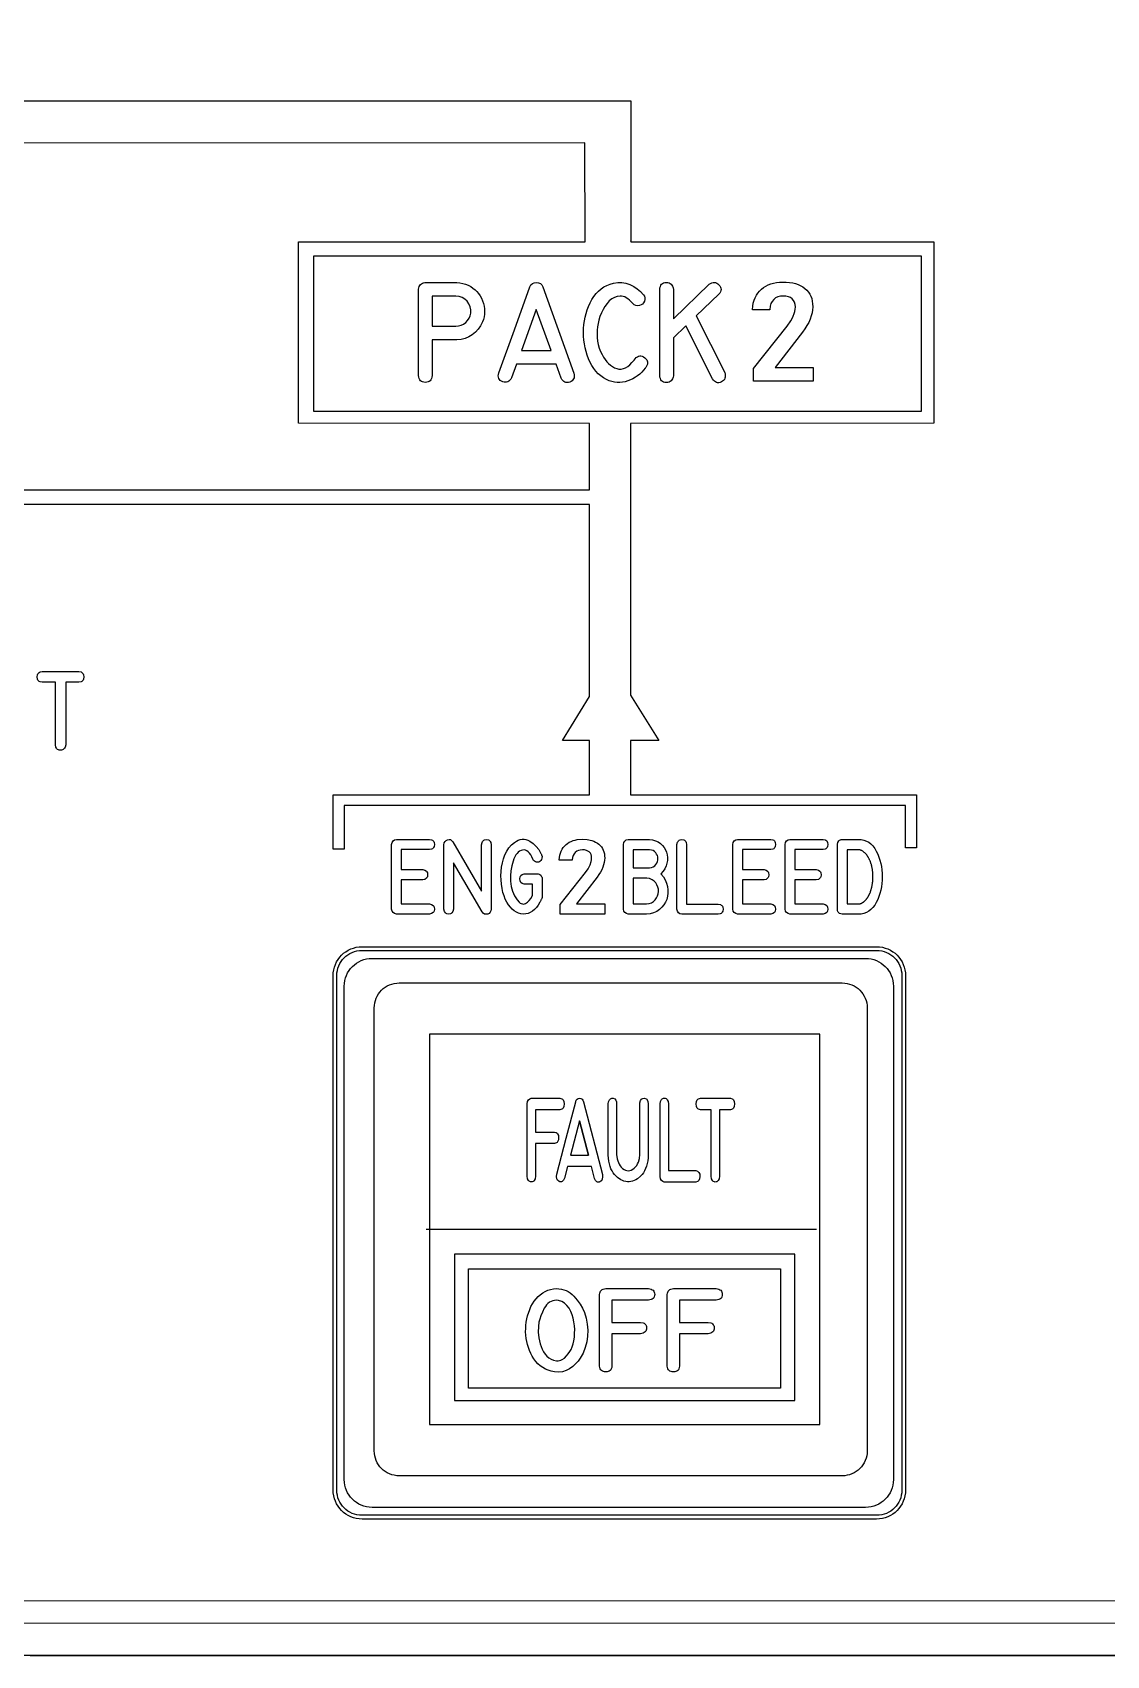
# Model space of a CAD drawing. Extents: x 361 to 684, y 82 to 686.
# Drawn here: x 595.8 to 639.8, y 215.6 to 282.1 of the extents above; entities that cross this region are included whole.
import ezdxf

# ---------------------------------------------------------------- set-up
doc = ezdxf.new("R2010")
doc.units = 0
for name, color, linetype in [('_BACKPANEL', 5, 'CONTINUOUS'), ('_ENGRAVING', 105, 'CONTINUOUS'), ('_LABELS', 30, 'CONTINUOUS'), ('_TOPLAYER', 1, 'CONTINUOUS')]:
    doc.layers.add(name, color=color, linetype=linetype)

msp = doc.modelspace()

# ---------------------------------------------------------------- linework, layer by layer
at = {"layer": '_BACKPANEL'}
for points in [[(683.842, 328.325), (683.842, 323.628), (683.842, 314.234), (683.842, 304.841), (683.842, 224.994), (683.842, 215.6), (361.5, 215.6), (361.5, 224.994), (361.5, 304.841), (361.5, 314.234), (361.5, 323.628), (361.5, 328.325)], [(609.32, 244.497), (630.416, 244.497), (630.521, 244.492), (630.623, 244.476), (630.722, 244.451), (630.816, 244.416), (630.906, 244.373), (630.991, 244.322), (631.07, 244.263), (631.143, 244.197), (631.209, 244.124), (631.268, 244.045), (631.319, 243.96), (631.362, 243.87), (631.397, 243.776), (631.422, 243.677), (631.437, 243.575), (631.443, 243.469), (631.443, 222.374), (631.437, 222.269), (631.422, 222.167), (631.397, 222.068), (631.362, 221.974), (631.319, 221.884), (631.268, 221.799), (631.209, 221.72), (631.143, 221.647), (631.07, 221.581), (630.991, 221.522), (630.906, 221.47), (630.816, 221.427), (630.722, 221.393), (630.623, 221.368), (630.521, 221.352), (630.416, 221.347), (609.32, 221.347), (609.215, 221.352), (609.112, 221.368), (609.014, 221.393), (608.919, 221.427), (608.83, 221.47), (608.745, 221.522), (608.666, 221.581), (608.593, 221.647), (608.527, 221.72), (608.468, 221.799), (608.416, 221.884), (608.373, 221.974), (608.339, 222.068), (608.314, 222.167), (608.298, 222.269), (608.293, 222.374), (608.293, 243.469), (608.298, 243.575), (608.314, 243.677), (608.339, 243.776), (608.373, 243.87), (608.416, 243.96), (608.468, 244.045), (608.527, 244.124), (608.593, 244.197), (608.666, 244.263), (608.745, 244.322), (608.83, 244.373), (608.919, 244.416), (609.014, 244.451), (609.112, 244.476), (609.215, 244.492)]]:
    msp.add_lwpolyline(points, close=True, dxfattribs=at)
at = {"layer": '_ENGRAVING'}
for points in [[(572.996, 279.32), (620.339, 279.32), (620.339, 273.538), (632.749, 273.538), (632.749, 266.102), (620.328, 266.097), (620.328, 254.961), (621.493, 253.101), (620.328, 253.101), (620.328, 250.88), (632.041, 250.88), (632.041, 248.704), (631.592, 248.704), (631.592, 250.431), (608.596, 250.432), (608.586, 250.432), (608.586, 248.643), (608.137, 248.643), (608.137, 250.88), (608.137, 250.881), (618.136, 250.88), (618.643, 250.88), (618.643, 253.101), (617.543, 253.101), (618.643, 254.909), (618.643, 262.772), (592.389, 262.772)], [(578.644, 263.372), (618.643, 263.372), (618.643, 266.097), (606.72, 266.102), (606.72, 273.538), (618.467, 273.538), (618.46, 277.6), (477.307, 277.535)], [(620.339, 273.57), (620.339, 273.573)], [(367.183, 216.928), (677.641, 216.942), (677.731, 216.952), (677.816, 216.978), (677.892, 217.02), (677.958, 217.075), (678.013, 217.142), (678.054, 217.218), (678.08, 217.303), (678.089, 217.393), (678.08, 217.484), (678.053, 217.568), (678.012, 217.644), (677.957, 217.711), (677.891, 217.766), (677.815, 217.807), (677.731, 217.833), (677.641, 217.843), (367.181, 217.828)]]:
    msp.add_lwpolyline(points, dxfattribs=at)
for points in [[(632.246, 272.952), (607.335, 272.952), (607.335, 266.602), (632.246, 266.602)], [(613.209, 271.874), (613.334, 271.86), (613.454, 271.836), (613.569, 271.802), (613.679, 271.758), (613.779, 271.706), (613.87, 271.645), (613.955, 271.577), (614.031, 271.501), (614.101, 271.418), (614.162, 271.326), (614.217, 271.227), (614.263, 271.12), (614.301, 271.009), (614.327, 270.899), (614.343, 270.79), (614.348, 270.681), (614.342, 270.573), (614.325, 270.466), (614.298, 270.36), (614.259, 270.254), (614.18, 270.096), (614.084, 269.956), (613.971, 269.834), (613.841, 269.731), (613.697, 269.646), (613.544, 269.583), (613.381, 269.541), (613.209, 269.519), (613.171, 269.517), (612.202, 269.517), (612.202, 268.059), (612.19, 267.993), (612.171, 267.936), (612.146, 267.887), (612.114, 267.848), (612.075, 267.817), (612.03, 267.795), (611.978, 267.781), (611.919, 267.777), (611.861, 267.781), (611.809, 267.795), (611.764, 267.817), (611.726, 267.848), (611.694, 267.887), (611.669, 267.936), (611.65, 267.993), (611.638, 268.059), (611.638, 271.594), (611.649, 271.653), (611.666, 271.704), (611.689, 271.75), (611.719, 271.788), (611.755, 271.82), (611.798, 271.845), (611.846, 271.863), (611.901, 271.874)], [(616.467, 271.874), (616.557, 271.863), (616.631, 271.829), (616.689, 271.771), (616.731, 271.69), (618.008, 268.153), (618.018, 268.086), (618.02, 268.025), (618.012, 267.97), (617.995, 267.921), (617.969, 267.879), (617.934, 267.843), (617.89, 267.813), (617.837, 267.789), (617.78, 267.774), (617.728, 267.769), (617.678, 267.774), (617.632, 267.79), (617.589, 267.816), (617.549, 267.853), (617.513, 267.9), (617.48, 267.957), (617.275, 268.529), (615.65, 268.529), (615.451, 267.971), (615.417, 267.913), (615.38, 267.866), (615.34, 267.83), (615.297, 267.804), (615.25, 267.788), (615.199, 267.784), (615.145, 267.79), (615.088, 267.806), (615.034, 267.831), (614.99, 267.861), (614.955, 267.897), (614.93, 267.939), (614.915, 267.986), (614.909, 268.04), (614.913, 268.098), (614.927, 268.163), (615.566, 269.927), (616.206, 271.69), (616.247, 271.77), (616.305, 271.827), (616.378, 271.862)], [(619.632, 271.848), (619.8, 271.873), (619.967, 271.871), (620.133, 271.841), (620.3, 271.783), (620.459, 271.704), (620.603, 271.611), (620.732, 271.504), (620.846, 271.382), (620.856, 271.368), (620.893, 271.306), (620.911, 271.242), (620.912, 271.175), (620.894, 271.105), (620.861, 271.04), (620.818, 270.989), (620.763, 270.95), (620.697, 270.926), (620.621, 270.917), (620.549, 270.929), (620.48, 270.963), (620.414, 271.018), (620.281, 271.154), (620.216, 271.206), (620.152, 271.249), (620.088, 271.281), (620.024, 271.304), (619.962, 271.316), (619.899, 271.318), (619.779, 271.301), (619.665, 271.261), (619.558, 271.199), (619.457, 271.114), (619.363, 271.011), (619.278, 270.895), (619.201, 270.765), (619.132, 270.622), (619.074, 270.474), (619.027, 270.331), (618.994, 270.193), (618.973, 270.06), (618.96, 269.913), (618.956, 269.767), (618.963, 269.62), (618.98, 269.472), (619.007, 269.327), (619.046, 269.186), (619.097, 269.05), (619.16, 268.917), (619.222, 268.809), (619.287, 268.711), (619.357, 268.623), (619.43, 268.546), (619.508, 268.48), (619.589, 268.425), (619.674, 268.38), (619.763, 268.346), (619.854, 268.326), (619.944, 268.325), (620.033, 268.341), (620.122, 268.376), (620.211, 268.429), (620.299, 268.499), (620.386, 268.588), (620.473, 268.695), (620.511, 268.747), (620.558, 268.793), (620.606, 268.828), (620.655, 268.851), (620.704, 268.862), (620.754, 268.862), (620.804, 268.849), (620.855, 268.826), (620.907, 268.79), (620.953, 268.748), (620.989, 268.705), (621.013, 268.66), (621.026, 268.614), (621.028, 268.567), (621.019, 268.519), (620.999, 268.469), (620.968, 268.417), (620.95, 268.391), (620.94, 268.377), (620.932, 268.365), (620.861, 268.276), (620.785, 268.193), (620.703, 268.118), (620.616, 268.048), (620.524, 267.986), (620.426, 267.93), (620.324, 267.881), (620.215, 267.838), (620.105, 267.805), (619.994, 267.783), (619.885, 267.772), (619.775, 267.774), (619.666, 267.787), (619.557, 267.811), (619.449, 267.847), (619.341, 267.895), (619.22, 267.963), (619.108, 268.042), (619.004, 268.132), (618.908, 268.232), (618.82, 268.344), (618.741, 268.466), (618.67, 268.599), (618.607, 268.743), (618.553, 268.894), (618.507, 269.045), (618.469, 269.198), (618.44, 269.353), (618.419, 269.509), (618.406, 269.667), (618.402, 269.826), (618.406, 269.987), (618.418, 270.146), (618.439, 270.303), (618.469, 270.456), (618.507, 270.605), (618.553, 270.752), (618.609, 270.895), (618.672, 271.035), (618.744, 271.172), (618.825, 271.301), (618.915, 271.417), (619.013, 271.52), (619.119, 271.611), (619.235, 271.689), (619.359, 271.755), (619.491, 271.808)], [(623.549, 271.798), (623.605, 271.834), (623.659, 271.859), (623.712, 271.873), (623.763, 271.876), (623.812, 271.868), (623.86, 271.85), (623.907, 271.82), (623.951, 271.779), (623.989, 271.732), (624.016, 271.685), (624.032, 271.638), (624.036, 271.589), (624.03, 271.54), (624.011, 271.491), (623.982, 271.441), (623.941, 271.39), (623.018, 270.5), (624.188, 268.183), (624.205, 268.115), (624.211, 268.053), (624.208, 267.996), (624.195, 267.945), (624.173, 267.899), (624.141, 267.859), (624.1, 267.824), (624.049, 267.795), (623.994, 267.774), (623.942, 267.764), (623.893, 267.764), (623.847, 267.776), (623.803, 267.798), (623.761, 267.831), (623.722, 267.874), (623.686, 267.929), (622.594, 270.092), (622.086, 269.599), (622.086, 268.053), (622.072, 267.987), (622.051, 267.93), (622.024, 267.882), (621.991, 267.842), (621.951, 267.812), (621.905, 267.79), (621.852, 267.778), (621.793, 267.774), (621.734, 267.779), (621.683, 267.793), (621.638, 267.815), (621.601, 267.845), (621.571, 267.884), (621.548, 267.932), (621.532, 267.988), (621.524, 268.053), (621.524, 271.59), (621.532, 271.655), (621.548, 271.712), (621.571, 271.76), (621.601, 271.8), (621.638, 271.831), (621.683, 271.853), (621.734, 271.868), (621.793, 271.873), (621.852, 271.87), (621.905, 271.857), (621.951, 271.836), (621.991, 271.805), (622.024, 271.765), (622.051, 271.716), (622.072, 271.657), (622.086, 271.59), (622.086, 270.384)], [(626.566, 271.89), (626.71, 271.886), (626.845, 271.874), (626.972, 271.853), (627.09, 271.824), (627.2, 271.787), (627.3, 271.742), (627.392, 271.689), (627.475, 271.627), (627.55, 271.558), (627.614, 271.482), (627.669, 271.399), (627.714, 271.308), (627.749, 271.211), (627.774, 271.106), (627.788, 270.993), (627.793, 270.874), (627.793, 270.866), (627.787, 270.748), (627.767, 270.627), (627.734, 270.501), (627.687, 270.37), (627.628, 270.237), (627.556, 270.103), (627.472, 269.968), (627.376, 269.833), (626.257, 268.39), (627.806, 268.39), (627.806, 267.822), (625.364, 267.822), (625.364, 268.343), (626.746, 270.082), (626.89, 270.294), (626.948, 270.397), (626.996, 270.497), (627.034, 270.596), (627.061, 270.69), (627.078, 270.779), (627.083, 270.863), (627.083, 270.874), (627.075, 270.975), (627.051, 271.064), (627.011, 271.14), (626.954, 271.203), (626.883, 271.253), (626.797, 271.288), (626.697, 271.31), (626.582, 271.317), (626.466, 271.308), (626.362, 271.281), (626.271, 271.237), (626.193, 271.176), (626.128, 271.098), (626.079, 271.005), (626.046, 270.896), (626.029, 270.771), (626.029, 270.752), (625.318, 270.752), (625.318, 270.771), (625.334, 270.902), (625.358, 271.025), (625.391, 271.141), (625.433, 271.248), (625.484, 271.348), (625.543, 271.439), (625.611, 271.523), (625.688, 271.599), (625.773, 271.667), (625.865, 271.726), (625.964, 271.776), (626.07, 271.817), (626.183, 271.849), (626.303, 271.872), (626.431, 271.886)], [(613.629, 271.101), (613.532, 271.192), (613.423, 271.258), (613.303, 271.297), (613.171, 271.31), (612.202, 271.31), (612.202, 270.084), (613.171, 270.084), (613.281, 270.093), (613.385, 270.122), (613.482, 270.169), (613.573, 270.236), (613.651, 270.316), (613.711, 270.407), (613.753, 270.506), (613.777, 270.616), (613.781, 270.75), (613.758, 270.875), (613.707, 270.992)], [(616.465, 270.772), (615.856, 269.091), (617.071, 269.091)], [(597.721, 255.93), (597.81, 255.91), (597.845, 255.891), (597.874, 255.866), (597.896, 255.835), (597.912, 255.798), (597.925, 255.707), (597.913, 255.616), (597.897, 255.58), (597.874, 255.549), (597.846, 255.524), (597.81, 255.506), (597.721, 255.486), (597.181, 255.486), (597.181, 252.924), (597.154, 252.826), (597.134, 252.788), (597.109, 252.757), (597.08, 252.733), (597.045, 252.716), (597.006, 252.706), (596.963, 252.703), (596.92, 252.708), (596.882, 252.718), (596.849, 252.736), (596.821, 252.76), (596.799, 252.791), (596.782, 252.829), (596.764, 252.924), (596.764, 255.486), (596.223, 255.486), (596.132, 255.506), (596.097, 255.525), (596.068, 255.55), (596.045, 255.58), (596.029, 255.617), (596.017, 255.707), (596.03, 255.798), (596.046, 255.834), (596.069, 255.865), (596.098, 255.89), (596.133, 255.909), (596.223, 255.93)], [(612.091, 249.048), (612.178, 249.029), (612.212, 249.011), (612.239, 248.987), (612.261, 248.958), (612.276, 248.923), (612.288, 248.838), (612.276, 248.752), (612.26, 248.718), (612.239, 248.689), (612.211, 248.666), (612.177, 248.648), (612.091, 248.63), (610.929, 248.63), (610.929, 247.812), (611.815, 247.812), (611.902, 247.786), (611.964, 247.743), (611.986, 247.713), (612.001, 247.68), (612.013, 247.598), (612.001, 247.517), (611.985, 247.483), (611.963, 247.454), (611.902, 247.411), (611.815, 247.386), (610.929, 247.386), (610.929, 246.403), (612.091, 246.403), (612.178, 246.378), (612.24, 246.335), (612.261, 246.306), (612.277, 246.273), (612.289, 246.192), (612.277, 246.112), (612.261, 246.078), (612.24, 246.05), (612.178, 246.007), (612.091, 245.982), (610.734, 245.982), (610.656, 246.005), (610.597, 246.048), (610.556, 246.111), (610.535, 246.195), (610.535, 248.838), (610.557, 248.926), (610.598, 248.99), (610.657, 249.03), (610.734, 249.048)], [(612.828, 249.037), (612.89, 249.05), (612.946, 249.039), (612.996, 249.004), (613.042, 248.945), (614.22, 246.925), (614.22, 248.832), (614.242, 248.926), (614.261, 248.962), (614.284, 248.992), (614.312, 249.015), (614.344, 249.032), (614.424, 249.044), (614.502, 249.03), (614.534, 249.013), (614.56, 248.99), (614.582, 248.96), (614.598, 248.924), (614.615, 248.832), (614.615, 246.189), (614.606, 246.118), (614.579, 246.06), (614.535, 246.018), (614.473, 245.989), (614.406, 245.979), (614.346, 245.99), (614.295, 246.023), (614.252, 246.078), (613.074, 248.094), (613.074, 246.189), (613.05, 246.097), (613.009, 246.032), (612.982, 246.009), (612.951, 245.993), (612.876, 245.979), (612.801, 245.993), (612.769, 246.009), (612.743, 246.032), (612.702, 246.097), (612.679, 246.189), (612.679, 248.832), (612.696, 248.904), (612.727, 248.961), (612.771, 249.006)], [(615.569, 248.924), (615.649, 248.976), (615.729, 249.015), (615.808, 249.041), (615.887, 249.054), (615.965, 249.054), (616.043, 249.042), (616.12, 249.017), (616.197, 248.978), (616.34, 248.88), (616.464, 248.763), (616.568, 248.629), (616.654, 248.476), (616.665, 248.452), (616.673, 248.431), (616.685, 248.409), (616.7, 248.341), (616.699, 248.28), (616.682, 248.225), (616.648, 248.177), (616.607, 248.141), (616.563, 248.118), (616.518, 248.109), (616.471, 248.113), (616.427, 248.129), (616.387, 248.154), (616.353, 248.189), (616.324, 248.234), (616.282, 248.335), (616.236, 248.42), (616.188, 248.49), (616.137, 248.545), (616.082, 248.585), (616.025, 248.609), (615.965, 248.619), (615.902, 248.612), (615.839, 248.593), (615.78, 248.563), (615.726, 248.523), (615.675, 248.472), (615.629, 248.41), (615.586, 248.337), (615.548, 248.254), (615.514, 248.16), (615.46, 247.965), (615.426, 247.763), (615.411, 247.553), (615.414, 247.336), (615.441, 247.123), (615.495, 246.924), (615.532, 246.829), (615.576, 246.739), (615.626, 246.651), (615.683, 246.568), (615.767, 246.473), (615.809, 246.44), (615.852, 246.417), (615.894, 246.403), (615.937, 246.399), (615.98, 246.405), (616.023, 246.421), (616.104, 246.471), (616.177, 246.539), (616.24, 246.624), (616.295, 246.728), (616.31, 246.761), (616.31, 247.217), (615.977, 247.217), (615.964, 247.219), (615.889, 247.24), (615.836, 247.282), (615.804, 247.344), (615.793, 247.427), (615.804, 247.509), (615.836, 247.572), (615.889, 247.613), (615.964, 247.635), (615.977, 247.638), (616.507, 247.638), (616.546, 247.634), (616.582, 247.622), (616.615, 247.603), (616.646, 247.576), (616.671, 247.543), (616.69, 247.508), (616.701, 247.469), (616.704, 247.427), (616.704, 246.668), (616.687, 246.629), (616.678, 246.605), (616.668, 246.583), (616.657, 246.56), (616.645, 246.538), (616.636, 246.515), (616.624, 246.493), (616.612, 246.47), (616.542, 246.355), (616.467, 246.255), (616.389, 246.171), (616.307, 246.103), (616.22, 246.05), (616.13, 246.014), (616.035, 245.993), (615.936, 245.988), (615.837, 245.998), (615.742, 246.022), (615.651, 246.061), (615.564, 246.115), (615.481, 246.183), (615.403, 246.266), (615.328, 246.363), (615.257, 246.475), (615.196, 246.595), (615.144, 246.73), (615.099, 246.878), (615.064, 247.041), (615.038, 247.213), (615.023, 247.386), (615.019, 247.561), (615.026, 247.737), (615.045, 247.913), (615.077, 248.084), (615.123, 248.251), (615.181, 248.414), (615.254, 248.566), (615.343, 248.702), (615.448, 248.821)], [(618.344, 249.052), (618.555, 249.039), (618.74, 249.002), (618.822, 248.974), (618.898, 248.94), (618.967, 248.9), (619.03, 248.853), (619.086, 248.802), (619.135, 248.744), (619.176, 248.682), (619.21, 248.613), (619.236, 248.54), (619.255, 248.46), (619.266, 248.376), (619.27, 248.285), (619.27, 248.279), (619.265, 248.191), (619.25, 248.099), (619.225, 248.004), (619.19, 247.906), (619.145, 247.805), (619.091, 247.704), (619.028, 247.603), (618.955, 247.501), (618.112, 246.413), (619.279, 246.413), (619.279, 245.985), (617.438, 245.985), (617.438, 246.377), (618.48, 247.689), (618.589, 247.848), (618.669, 248.002), (618.718, 248.147), (618.73, 248.214), (618.734, 248.277), (618.734, 248.286), (618.728, 248.362), (618.71, 248.429), (618.68, 248.486), (618.637, 248.534), (618.583, 248.571), (618.519, 248.598), (618.443, 248.614), (618.356, 248.62), (618.269, 248.613), (618.191, 248.593), (618.122, 248.56), (618.063, 248.513), (618.014, 248.455), (617.978, 248.385), (617.953, 248.302), (617.939, 248.208), (617.939, 248.194), (617.404, 248.194), (617.404, 248.208), (617.434, 248.4), (617.459, 248.487), (617.491, 248.568), (617.529, 248.643), (617.573, 248.712), (617.625, 248.775), (617.683, 248.833), (617.746, 248.884), (617.816, 248.928), (617.89, 248.966), (617.97, 248.997), (618.056, 249.021), (618.146, 249.038)], [(621.103, 249.048), (621.231, 249.028), (621.348, 248.993), (621.455, 248.942), (621.551, 248.876), (621.634, 248.798), (621.704, 248.712), (621.76, 248.619), (621.802, 248.519), (621.83, 248.413), (621.842, 248.303), (621.839, 248.19), (621.821, 248.074), (621.787, 247.959), (621.734, 247.848), (621.663, 247.742), (621.574, 247.641), (621.672, 247.517), (621.749, 247.389), (621.806, 247.255), (621.843, 247.117), (621.861, 246.979), (621.861, 246.845), (621.844, 246.716), (621.81, 246.591), (621.759, 246.473), (621.692, 246.365), (621.609, 246.265), (621.511, 246.176), (621.398, 246.099), (621.272, 246.042), (621.133, 246.003), (620.982, 245.982), (620.232, 245.982), (620.155, 246.005), (620.096, 246.047), (620.055, 246.109), (620.033, 246.191), (620.033, 248.835), (620.054, 248.918), (620.095, 248.981), (620.154, 249.025), (620.232, 249.048)], [(622.435, 249.047), (622.512, 249.033), (622.544, 249.016), (622.57, 248.992), (622.591, 248.963), (622.608, 248.927), (622.625, 248.835), (622.625, 246.399), (623.92, 246.4), (624.007, 246.378), (624.041, 246.359), (624.068, 246.334), (624.09, 246.305), (624.105, 246.27), (624.117, 246.185), (624.103, 246.101), (624.088, 246.067), (624.066, 246.039), (624.038, 246.016), (624.004, 245.999), (623.918, 245.981), (622.429, 245.981), (622.352, 245.998), (622.293, 246.039), (622.252, 246.102), (622.23, 246.189), (622.23, 248.835), (622.254, 248.929), (622.273, 248.966), (622.296, 248.996), (622.324, 249.019), (622.356, 249.035)], [(626.072, 249.048), (626.158, 249.029), (626.192, 249.011), (626.22, 248.987), (626.241, 248.958), (626.257, 248.923), (626.269, 248.838), (626.256, 248.752), (626.241, 248.718), (626.219, 248.689), (626.192, 248.666), (626.158, 248.648), (626.072, 248.63), (624.909, 248.63), (624.909, 247.812), (625.796, 247.812), (625.883, 247.786), (625.945, 247.743), (625.966, 247.713), (625.982, 247.68), (625.994, 247.598), (625.981, 247.517), (625.966, 247.483), (625.944, 247.454), (625.882, 247.411), (625.796, 247.386), (624.909, 247.386), (624.909, 246.403), (626.072, 246.403), (626.158, 246.378), (626.22, 246.335), (626.242, 246.306), (626.257, 246.273), (626.269, 246.192), (626.257, 246.112), (626.242, 246.078), (626.22, 246.05), (626.158, 246.007), (626.072, 245.982), (624.715, 245.982), (624.636, 246.005), (624.577, 246.048), (624.537, 246.111), (624.515, 246.195), (624.515, 248.838), (624.538, 248.926), (624.579, 248.99), (624.637, 249.03), (624.715, 249.048)], [(628.216, 249.048), (628.302, 249.029), (628.336, 249.011), (628.364, 248.987), (628.385, 248.958), (628.401, 248.923), (628.413, 248.838), (628.4, 248.752), (628.385, 248.718), (628.363, 248.689), (628.335, 248.666), (628.302, 248.648), (628.216, 248.63), (627.053, 248.63), (627.053, 247.812), (627.939, 247.812), (628.026, 247.786), (628.089, 247.743), (628.11, 247.713), (628.126, 247.68), (628.138, 247.598), (628.125, 247.517), (628.11, 247.483), (628.088, 247.454), (628.026, 247.411), (627.939, 247.386), (627.053, 247.386), (627.053, 246.403), (628.216, 246.403), (628.302, 246.378), (628.364, 246.335), (628.386, 246.306), (628.401, 246.273), (628.413, 246.192), (628.401, 246.112), (628.386, 246.078), (628.364, 246.05), (628.302, 246.007), (628.216, 245.982), (626.858, 245.982), (626.78, 246.005), (626.721, 246.048), (626.681, 246.111), (626.659, 246.195), (626.659, 248.838), (626.682, 248.926), (626.722, 248.99), (626.781, 249.03), (626.858, 249.048)], [(629.66, 249.048), (629.779, 249.04), (629.89, 249.018), (629.994, 248.981), (630.09, 248.928), (630.179, 248.861), (630.259, 248.778), (630.332, 248.681), (630.397, 248.569), (630.455, 248.448), (630.505, 248.323), (630.547, 248.196), (630.581, 248.066), (630.608, 247.933), (630.627, 247.797), (630.639, 247.657), (630.643, 247.515), (630.639, 247.373), (630.627, 247.234), (630.608, 247.098), (630.581, 246.964), (630.547, 246.834), (630.504, 246.707), (630.454, 246.583), (630.397, 246.461), (630.331, 246.349), (630.258, 246.252), (630.178, 246.17), (630.089, 246.102), (629.993, 246.05), (629.89, 246.012), (629.779, 245.99), (629.66, 245.982), (628.999, 245.982), (628.949, 245.991), (628.885, 246.018), (628.84, 246.061), (628.813, 246.12), (628.805, 246.195), (628.803, 246.195), (628.805, 248.838), (628.803, 248.85), (628.82, 248.926), (628.864, 248.99), (628.894, 249.015), (628.927, 249.033), (628.962, 249.044), (629.001, 249.048)], [(621.359, 248.504), (621.311, 248.552), (621.252, 248.588), (621.182, 248.611), (621.103, 248.623), (620.43, 248.623), (620.43, 247.885), (621.107, 247.885), (621.188, 247.901), (621.258, 247.928), (621.318, 247.968), (621.366, 248.019), (621.403, 248.077), (621.429, 248.137), (621.444, 248.2), (621.448, 248.264), (621.442, 248.328), (621.425, 248.39), (621.397, 248.448)], [(629.672, 248.626), (629.197, 248.626), (629.197, 246.405), (629.672, 246.405), (629.677, 246.405), (629.684, 246.406), (629.69, 246.407), (629.698, 246.408), (629.703, 246.408), (629.71, 246.409), (629.716, 246.41), (629.723, 246.411), (629.734, 246.414), (629.74, 246.416), (629.747, 246.42), (629.753, 246.42), (629.761, 246.423), (629.766, 246.424), (629.773, 246.427), (629.786, 246.433), (629.8, 246.439), (629.806, 246.441), (629.813, 246.445), (629.824, 246.452), (629.838, 246.46), (629.843, 246.464), (629.851, 246.469), (629.863, 246.478), (629.869, 246.482), (629.877, 246.487), (629.883, 246.491), (629.89, 246.497), (629.895, 246.501), (629.902, 246.506), (629.916, 246.518), (629.928, 246.53), (629.933, 246.536), (629.94, 246.544), (629.946, 246.55), (629.953, 246.557), (629.965, 246.569), (629.971, 246.575), (629.978, 246.583), (629.984, 246.589), (629.991, 246.598), (630.002, 246.613), (630.015, 246.629), (630.026, 246.646), (630.031, 246.654), (630.038, 246.662), (630.043, 246.671), (630.05, 246.68), (630.055, 246.69), (630.061, 246.699), (630.072, 246.717), (630.077, 246.727), (630.083, 246.737), (630.088, 246.747), (630.094, 246.756), (630.103, 246.776), (630.108, 246.786), (630.114, 246.798), (630.119, 246.808), (630.125, 246.819), (630.129, 246.83), (630.134, 246.842), (630.144, 246.864), (630.153, 246.888), (630.157, 246.899), (630.162, 246.912), (630.165, 246.924), (630.17, 246.937), (630.177, 246.961), (630.181, 246.973), (630.186, 246.987), (630.193, 247.012), (630.201, 247.038), (630.203, 247.05), (630.207, 247.065), (630.209, 247.077), (630.214, 247.092), (630.216, 247.103), (630.219, 247.117), (630.223, 247.145), (630.226, 247.158), (630.229, 247.172), (630.23, 247.185), (630.233, 247.199), (630.237, 247.228), (630.24, 247.241), (630.243, 247.256), (630.246, 247.285), (630.247, 247.297), (630.249, 247.313), (630.252, 247.342), (630.253, 247.37), (630.254, 247.4), (630.256, 247.428), (630.256, 247.443), (630.259, 247.458), (630.259, 247.471), (630.26, 247.487), (630.26, 247.5), (630.26, 247.515), (630.26, 247.529), (630.26, 247.544), (630.259, 247.558), (630.259, 247.574), (630.259, 247.587), (630.259, 247.602), (630.256, 247.632), (630.254, 247.659), (630.252, 247.69), (630.25, 247.717), (630.247, 247.746), (630.245, 247.759), (630.245, 247.774), (630.239, 247.803), (630.236, 247.815), (630.235, 247.83), (630.23, 247.858), (630.226, 247.886), (630.219, 247.913), (630.215, 247.939), (630.211, 247.951), (630.208, 247.966), (630.204, 247.978), (630.201, 247.993), (630.194, 248.018), (630.187, 248.044), (630.182, 248.055), (630.179, 248.067), (630.17, 248.093), (630.162, 248.117), (630.157, 248.128), (630.153, 248.141), (630.148, 248.151), (630.144, 248.163), (630.134, 248.186), (630.125, 248.207), (630.116, 248.229), (630.11, 248.239), (630.106, 248.249), (630.094, 248.27), (630.083, 248.289), (630.077, 248.299), (630.072, 248.308), (630.061, 248.326), (630.055, 248.335), (630.051, 248.344), (630.027, 248.379), (630.005, 248.412), (629.98, 248.442), (629.954, 248.47), (629.93, 248.496), (629.904, 248.518), (629.877, 248.54), (629.851, 248.56), (629.825, 248.576), (629.8, 248.59), (629.773, 248.6), (629.747, 248.611), (629.734, 248.615), (629.723, 248.62), (629.698, 248.624)], [(621.358, 247.265), (621.291, 247.339), (621.208, 247.397), (621.109, 247.439), (620.995, 247.464), (620.43, 247.464), (620.43, 246.406), (620.978, 246.406), (621.09, 246.42), (621.188, 246.452), (621.272, 246.503), (621.341, 246.571), (621.396, 246.65), (621.436, 246.733), (621.461, 246.821), (621.471, 246.913), (621.466, 247.005), (621.445, 247.095), (621.409, 247.181)], [(609.33, 244.65), (630.405, 244.65), (630.528, 244.644), (630.646, 244.626), (630.76, 244.597), (630.87, 244.557), (630.974, 244.507), (631.072, 244.447), (631.164, 244.379), (631.248, 244.302), (631.325, 244.218), (631.393, 244.126), (631.453, 244.028), (631.503, 243.924), (631.543, 243.814), (631.572, 243.7), (631.59, 243.582), (631.596, 243.46), (631.596, 222.384), (631.59, 222.262), (631.572, 222.144), (631.543, 222.029), (631.503, 221.92), (631.453, 221.816), (631.393, 221.718), (631.325, 221.626), (631.248, 221.541), (631.164, 221.465), (631.072, 221.396), (630.974, 221.337), (630.87, 221.287), (630.76, 221.247), (630.646, 221.218), (630.528, 221.2), (630.405, 221.194), (609.33, 221.194), (609.208, 221.2), (609.089, 221.218), (608.975, 221.247), (608.866, 221.287), (608.762, 221.337), (608.663, 221.396), (608.572, 221.465), (608.487, 221.541), (608.411, 221.626), (608.342, 221.718), (608.283, 221.816), (608.233, 221.92), (608.193, 222.029), (608.164, 222.144), (608.146, 222.262), (608.139, 222.384), (608.139, 243.46), (608.146, 243.582), (608.164, 243.7), (608.193, 243.814), (608.233, 243.924), (608.283, 244.028), (608.342, 244.126), (608.411, 244.218), (608.487, 244.302), (608.572, 244.379), (608.663, 244.447), (608.762, 244.507), (608.866, 244.557), (608.975, 244.597), (609.089, 244.626), (609.208, 244.644)], [(609.738, 244.172), (629.954, 244.172), (630.071, 244.166), (630.185, 244.149), (630.294, 244.121), (630.399, 244.082), (630.499, 244.034), (630.593, 243.977), (630.681, 243.912), (630.762, 243.838), (630.836, 243.757), (630.902, 243.669), (630.959, 243.575), (631.007, 243.475), (631.045, 243.37), (631.073, 243.261), (631.09, 243.147), (631.096, 243.03), (631.096, 222.814), (631.09, 222.697), (631.073, 222.583), (631.045, 222.473), (631.007, 222.368), (630.959, 222.269), (630.902, 222.174), (630.836, 222.087), (630.762, 222.006), (630.681, 221.932), (630.593, 221.866), (630.499, 221.809), (630.399, 221.761), (630.294, 221.723), (630.185, 221.695), (630.071, 221.678), (629.954, 221.672), (609.738, 221.672), (609.621, 221.678), (609.507, 221.695), (609.398, 221.723), (609.293, 221.761), (609.193, 221.809), (609.099, 221.866), (609.011, 221.932), (608.93, 222.006), (608.856, 222.087), (608.791, 222.174), (608.733, 222.269), (608.685, 222.368), (608.647, 222.473), (608.619, 222.583), (608.602, 222.697), (608.596, 222.814), (608.596, 243.03), (608.602, 243.147), (608.619, 243.261), (608.647, 243.37), (608.685, 243.475), (608.733, 243.575), (608.791, 243.669), (608.856, 243.757), (608.93, 243.838), (609.011, 243.912), (609.099, 243.977), (609.193, 244.034), (609.293, 244.082), (609.398, 244.121), (609.507, 244.149), (609.621, 244.166)]]:
    msp.add_lwpolyline(points, close=True, dxfattribs=at)
at = {"layer": '_LABELS'}
for points in [[(628.089, 225.069), (628.089, 241.071), (612.089, 241.071), (612.089, 225.069)], [(616.089, 235.244), (616.089, 238.204), (616.108, 238.302), (616.143, 238.374), (616.194, 238.421), (616.261, 238.442), (617.435, 238.442), (617.474, 238.434), (617.508, 238.42), (617.537, 238.4), (617.561, 238.374), (617.593, 238.302), (617.603, 238.205), (617.592, 238.108), (617.56, 238.037), (617.536, 238.011), (617.507, 237.991), (617.472, 237.978), (617.432, 237.971), (616.429, 237.971), (616.429, 237.053), (617.211, 237.053), (617.285, 237.032), (617.314, 237.013), (617.338, 236.988), (617.37, 236.919), (617.381, 236.826), (617.371, 236.732), (617.34, 236.66), (617.316, 236.632), (617.287, 236.61), (617.211, 236.581), (616.429, 236.581), (616.429, 235.244), (616.415, 235.142), (616.382, 235.069), (616.36, 235.043), (616.333, 235.025), (616.301, 235.013), (616.265, 235.009), (616.229, 235.012), (616.197, 235.022), (616.169, 235.04), (616.145, 235.066), (616.109, 235.14)], [(617.302, 235.329), (617.691, 236.809), (618.081, 238.288), (618.105, 238.355), (618.14, 238.403), (618.185, 238.432), (618.239, 238.442), (618.294, 238.433), (618.339, 238.404), (618.374, 238.356), (618.399, 238.288), (619.177, 235.321), (619.184, 235.213), (619.169, 235.126), (619.132, 235.06), (619.105, 235.035), (619.072, 235.016), (619.038, 235.003), (619.006, 234.999), (618.976, 235.003), (618.948, 235.016), (618.897, 235.069), (618.855, 235.157), (618.73, 235.636), (617.742, 235.636), (617.621, 235.168), (617.578, 235.08), (617.554, 235.05), (617.527, 235.028), (617.498, 235.015), (617.468, 235.011), (617.435, 235.016), (617.4, 235.03), (617.341, 235.076), (617.304, 235.141), (617.292, 235.226)], [(621.05, 236.138), (621.05, 236.105), (621.045, 236.004), (621.029, 235.88), (621.007, 235.764), (620.978, 235.657), (620.943, 235.558), (620.902, 235.467), (620.855, 235.385), (620.801, 235.312), (620.74, 235.246), (620.612, 235.14), (620.546, 235.1), (620.479, 235.067), (620.41, 235.043), (620.341, 235.026), (620.271, 235.018), (620.2, 235.018), (620.129, 235.026), (620.059, 235.042), (619.991, 235.066), (619.925, 235.098), (619.796, 235.187), (619.674, 235.308), (619.618, 235.38), (619.569, 235.46), (619.526, 235.548), (619.49, 235.644), (619.461, 235.747), (619.439, 235.858), (619.424, 235.978), (619.415, 236.105), (619.415, 236.138), (619.415, 238.207), (619.429, 238.298), (619.463, 238.373), (619.506, 238.421), (619.559, 238.442), (619.622, 238.437), (619.681, 238.409), (619.723, 238.361), (619.749, 238.294), (619.757, 238.207), (619.757, 236.138), (619.779, 235.957), (619.8, 235.876), (619.828, 235.801), (619.862, 235.732), (619.902, 235.669), (619.949, 235.612), (620.003, 235.561), (620.06, 235.519), (620.118, 235.49), (620.177, 235.474), (620.236, 235.469), (620.296, 235.478), (620.357, 235.499), (620.419, 235.532), (620.481, 235.578), (620.534, 235.627), (620.579, 235.683), (620.616, 235.746), (620.647, 235.816), (620.689, 235.97), (620.709, 236.138), (620.709, 238.207), (620.711, 238.253), (620.733, 238.342), (620.771, 238.402), (620.796, 238.422), (620.825, 238.435), (620.894, 238.439), (620.962, 238.417), (620.989, 238.397), (621.011, 238.371), (621.04, 238.301), (621.05, 238.207)], [(621.711, 235.004), (621.644, 235.023), (621.593, 235.069), (621.558, 235.14), (621.538, 235.237), (621.538, 238.204), (621.559, 238.309), (621.595, 238.384), (621.62, 238.41), (621.648, 238.428), (621.68, 238.438), (621.715, 238.441), (621.751, 238.437), (621.783, 238.425), (621.81, 238.406), (621.832, 238.38), (621.865, 238.306), (621.88, 238.204), (621.88, 235.472), (622.999, 235.474), (623.075, 235.449), (623.104, 235.427), (623.128, 235.4), (623.16, 235.328), (623.17, 235.233), (623.158, 235.138), (623.126, 235.069), (623.102, 235.043), (623.073, 235.024), (622.998, 235.004)], [(623.635, 235.24), (623.635, 237.969), (623.19, 237.969), (623.116, 237.991), (623.087, 238.011), (623.063, 238.037), (623.032, 238.108), (623.021, 238.205), (623.032, 238.301), (623.064, 238.373), (623.088, 238.399), (623.117, 238.42), (623.19, 238.442), (624.421, 238.442), (624.494, 238.42), (624.523, 238.4), (624.547, 238.374), (624.578, 238.302), (624.589, 238.205), (624.579, 238.108), (624.547, 238.036), (624.523, 238.01), (624.495, 237.99), (624.46, 237.976), (624.421, 237.969), (623.977, 237.969), (623.977, 235.24), (623.956, 235.136), (623.919, 235.063), (623.894, 235.037), (623.866, 235.019), (623.834, 235.008), (623.798, 235.006), (623.763, 235.01), (623.732, 235.021), (623.705, 235.04), (623.682, 235.066), (623.65, 235.139)], [(618.607, 236.108), (618.238, 237.518), (617.867, 236.108)], [(618.238, 237.518), (618.607, 236.108)], [(613.116, 232.053), (613.116, 231.91), (613.116, 226.053), (627.062, 226.053), (627.062, 232.053)], [(613.686, 231.454), (626.472, 231.454), (626.472, 226.553), (613.686, 226.553)], [(618.439, 229.653), (618.51, 229.42), (618.554, 229.183), (618.573, 228.941), (618.565, 228.694), (618.531, 228.451), (618.471, 228.219), (618.383, 227.997), (618.269, 227.787), (618.181, 227.664), (618.078, 227.551), (617.96, 227.447), (617.828, 227.353), (617.685, 227.278), (617.535, 227.232), (617.377, 227.216), (617.212, 227.228), (617.079, 227.255), (616.953, 227.294), (616.836, 227.343), (616.727, 227.404), (616.626, 227.475), (616.533, 227.558), (616.448, 227.651), (616.371, 227.755), (616.302, 227.866), (616.24, 227.981), (616.187, 228.098), (616.141, 228.219), (616.103, 228.342), (616.073, 228.469), (616.051, 228.599), (616.036, 228.732), (616.029, 228.866), (616.03, 228.999), (616.038, 229.131), (616.054, 229.263), (616.078, 229.394), (616.109, 229.523), (616.194, 229.78), (616.248, 229.904), (616.309, 230.018), (616.378, 230.124), (616.454, 230.221), (616.537, 230.31), (616.629, 230.389), (616.727, 230.46), (616.833, 230.523), (616.941, 230.572), (617.052, 230.608), (617.165, 230.629), (617.281, 230.636), (617.39, 230.631), (617.494, 230.617), (617.592, 230.593), (617.686, 230.559), (617.774, 230.515), (617.858, 230.462), (617.936, 230.399), (618.01, 230.327), (618.142, 230.168), (618.258, 230.004), (618.357, 229.832)], [(617.295, 230.162), (617.214, 230.157), (617.139, 230.142), (617.068, 230.116), (617.002, 230.08), (616.942, 230.033), (616.886, 229.976), (616.836, 229.909), (616.79, 229.832), (616.713, 229.673), (616.651, 229.526), (616.604, 229.391), (616.574, 229.268), (616.55, 229.08), (616.548, 228.856), (616.572, 228.616), (616.624, 228.378), (616.662, 228.263), (616.708, 228.154), (616.763, 228.05), (616.826, 227.953), (616.898, 227.866), (616.981, 227.795), (617.074, 227.741), (617.177, 227.702), (617.3, 227.68), (617.358, 227.68), (617.414, 227.688), (617.467, 227.703), (617.519, 227.726), (617.615, 227.794), (617.702, 227.879), (617.777, 227.965), (617.841, 228.055), (617.894, 228.147), (617.938, 228.251), (617.974, 228.369), (618.003, 228.502), (618.025, 228.651), (618.037, 228.807), (618.039, 228.963), (618.029, 229.118), (618.009, 229.274), (617.977, 229.426), (617.932, 229.57), (617.876, 229.706), (617.807, 229.834), (617.723, 229.948), (617.624, 230.039), (617.509, 230.107), (617.379, 230.152)], [(619.052, 227.456), (619.052, 230.399), (619.063, 230.451), (619.08, 230.497), (619.103, 230.536), (619.133, 230.568), (619.168, 230.595), (619.209, 230.615), (619.309, 230.636), (621.064, 230.636), (621.123, 230.628), (621.175, 230.614), (621.218, 230.594), (621.253, 230.568), (621.281, 230.535), (621.301, 230.496), (621.312, 230.451), (621.316, 230.4), (621.312, 230.349), (621.3, 230.304), (621.28, 230.265), (621.252, 230.233), (621.216, 230.207), (621.172, 230.187), (621.121, 230.174), (621.061, 230.167), (619.561, 230.167), (619.561, 229.255), (620.731, 229.255), (620.84, 229.234), (620.884, 229.215), (620.919, 229.19), (620.947, 229.159), (620.967, 229.122), (620.98, 229.079), (620.985, 229.03), (620.981, 228.98), (620.97, 228.936), (620.951, 228.898), (620.923, 228.864), (620.887, 228.837), (620.843, 228.814), (620.731, 228.786), (619.561, 228.786), (619.561, 227.456), (619.554, 227.402), (619.539, 227.356), (619.518, 227.316), (619.491, 227.283), (619.457, 227.257), (619.416, 227.239), (619.369, 227.227), (619.316, 227.223), (619.262, 227.226), (619.214, 227.236), (619.172, 227.254), (619.136, 227.28), (619.106, 227.313), (619.082, 227.353), (619.064, 227.401)], [(621.824, 227.456), (621.824, 230.399), (621.835, 230.451), (621.852, 230.497), (621.875, 230.536), (621.905, 230.568), (621.94, 230.595), (621.981, 230.615), (622.081, 230.636), (623.836, 230.636), (623.895, 230.628), (623.946, 230.614), (623.99, 230.594), (624.025, 230.568), (624.053, 230.535), (624.072, 230.496), (624.084, 230.451), (624.088, 230.4), (624.084, 230.349), (624.072, 230.304), (624.052, 230.265), (624.024, 230.233), (623.988, 230.207), (623.944, 230.187), (623.892, 230.174), (623.833, 230.167), (622.333, 230.167), (622.333, 229.255), (623.503, 229.255), (623.612, 229.234), (623.656, 229.215), (623.691, 229.19), (623.719, 229.159), (623.739, 229.122), (623.752, 229.079), (623.756, 229.03), (623.753, 228.98), (623.742, 228.936), (623.722, 228.898), (623.695, 228.864), (623.659, 228.837), (623.615, 228.814), (623.503, 228.786), (622.333, 228.786), (622.333, 227.456), (622.326, 227.402), (622.311, 227.356), (622.29, 227.316), (622.263, 227.283), (622.229, 227.257), (622.188, 227.239), (622.141, 227.227), (622.088, 227.223), (622.034, 227.226), (621.986, 227.236), (621.944, 227.254), (621.908, 227.28), (621.878, 227.313), (621.854, 227.353), (621.836, 227.401)]]:
    msp.add_lwpolyline(points, close=True, dxfattribs=at)
msp.add_lwpolyline([(611.949, 233.07), (627.949, 233.07)], dxfattribs=at)
at = {"layer": '_TOPLAYER'}
msp.add_lwpolyline([(610.85, 243.165), (629, 243.165), (629.105, 243.16), (629.207, 243.145), (629.305, 243.119), (629.4, 243.085), (629.489, 243.042), (629.574, 242.991), (629.653, 242.932), (629.725, 242.866), (629.792, 242.793), (629.85, 242.714), (629.902, 242.63), (629.945, 242.54), (629.979, 242.446), (630.004, 242.347), (630.02, 242.245), (630.025, 242.14), (630.025, 223.991), (630.02, 223.885), (630.004, 223.783), (629.979, 223.685), (629.945, 223.591), (629.902, 223.501), (629.85, 223.417), (629.792, 223.338), (629.725, 223.265), (629.653, 223.199), (629.574, 223.14), (629.489, 223.089), (629.4, 223.046), (629.305, 223.011), (629.207, 222.986), (629.105, 222.971), (629, 222.965), (610.85, 222.965), (610.745, 222.971), (610.643, 222.986), (610.545, 223.011), (610.451, 223.046), (610.361, 223.089), (610.276, 223.14), (610.197, 223.199), (610.125, 223.265), (610.059, 223.338), (610, 223.417), (609.948, 223.501), (609.905, 223.591), (609.871, 223.685), (609.846, 223.783), (609.83, 223.885), (609.825, 223.991), (609.825, 242.14), (609.83, 242.245), (609.846, 242.347), (609.871, 242.446), (609.905, 242.54), (609.948, 242.63), (610, 242.714), (610.059, 242.793), (610.125, 242.866), (610.197, 242.932), (610.276, 242.991), (610.361, 243.042), (610.451, 243.085), (610.545, 243.119), (610.643, 243.145), (610.745, 243.16)], close=True, dxfattribs=at)
msp.add_lwpolyline([(595.73, 215.6), (681.452, 215.6)], dxfattribs=at)

doc.saveas('drawing.dxf')
